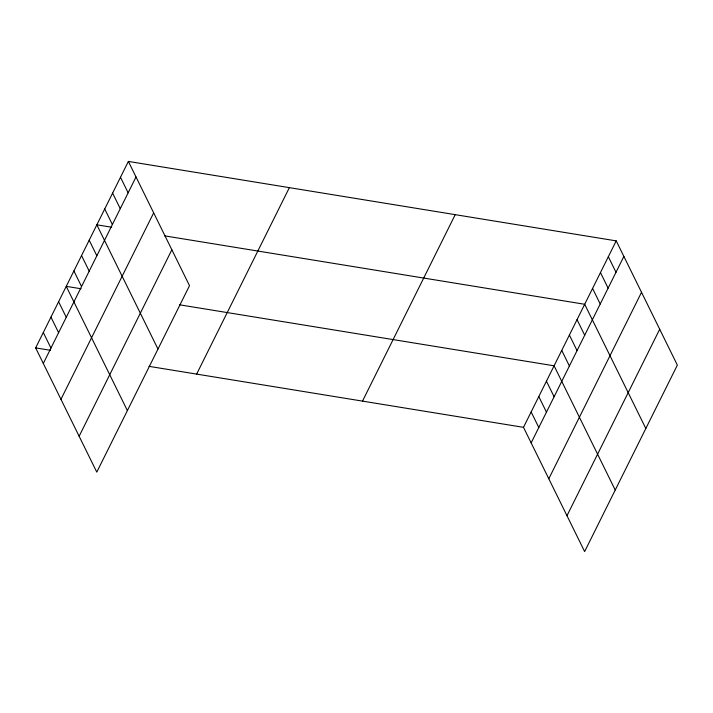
<?xml version="1.0" encoding="UTF-8"?>
<svg xmlns="http://www.w3.org/2000/svg" width="713" height="713" viewBox="0 0 713 713"><rect width="100%" height="100%" fill="white"/><g stroke="black" fill="none" stroke-linecap="round" stroke-linejoin="round"><path stroke-width="1.07" d="M128.367 161.423L189.506 285.663L96.781 472.122L35.65 347.891L128.367 161.423L616.219 240.878L677.35 365.109L584.633 551.577L523.494 427.337L616.219 240.878M43.306 363.443L136.023 176.984M60.953 399.307L153.669 212.848M79.134 436.258L171.851 249.8M196.636 374.102L289.362 187.644M362.507 401.116L455.224 214.658M531.158 442.898L623.875 256.439M548.805 478.762L641.522 292.303M566.987 515.713L659.703 329.254M111.674 227.233L96.843 224.818L157.974 349.058M164.632 235.86L584.696 304.273L645.826 428.513M81.077 288.765L66.247 286.35L127.377 410.59M179.578 304.808L554.099 365.805L615.23 490.045M35.65 347.891L50.48 350.297M148.981 366.339L523.494 427.337M608.341 256.725L615.996 272.286M600.453 272.571L608.109 288.132M592.574 288.426L600.23 303.988M577.04 319.656L584.696 335.217M569.393 335.039L577.049 350.6M561.746 350.422L569.402 365.983M546.443 381.188L554.099 396.749M538.796 396.571L546.452 412.132M531.149 411.954L538.805 427.515M120.488 177.27L128.144 192.831M112.609 193.125L120.265 208.686M104.722 208.971L112.387 224.533M89.196 240.201L96.852 255.762M81.549 255.584L89.205 271.145M73.894 270.967L81.549 286.528M58.6 301.733L66.256 317.294M50.953 317.116L58.609 332.677M43.297 332.508L50.953 348.06"/></g></svg>
